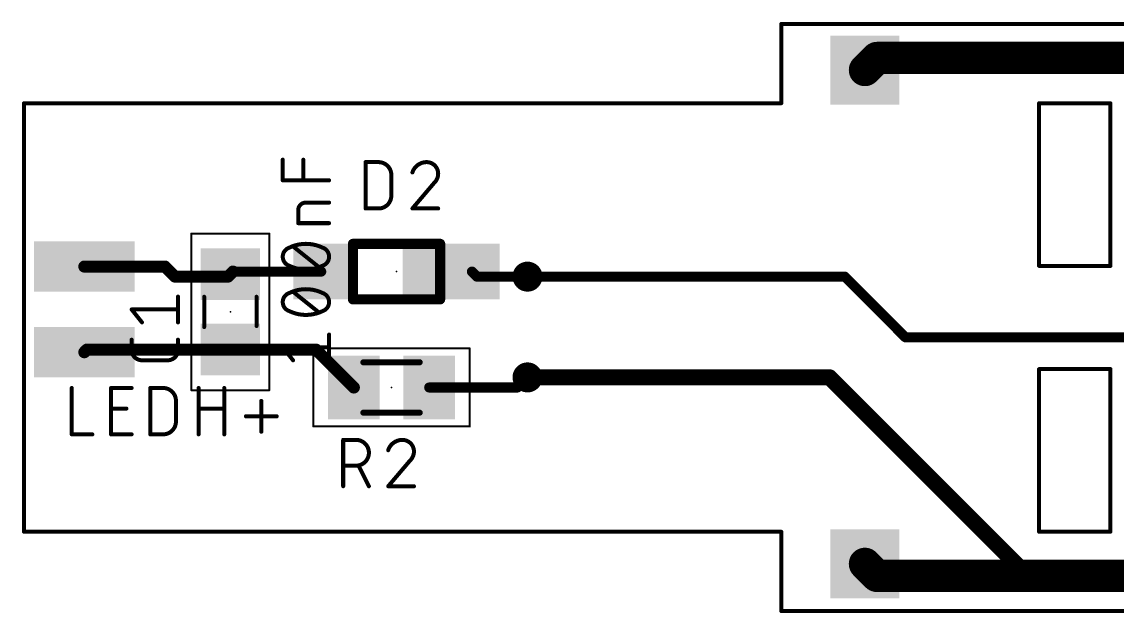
# Model space of a CAD drawing. Extents: x -0.1 to 78.2, y 2.9 to 25.3.
# Drawn here: x -0.05 to 27.57, y 2.95 to 17.85 of the extents above; entities that cross this region are included whole.
import ezdxf

# ---------------------------------------------------------------- set-up
doc = ezdxf.new("R2010")
doc.units = 0
for name, color, linetype in [('1', 12, 'CONTINUOUS'), ('16', 132, 'CONTINUOUS'), ('17', 110, 'CONTINUOUS'), ('18', 110, 'CONTINUOUS'), ('20', 31, 'CONTINUOUS'), ('23', 53, 'CONTINUOUS'), ('25', 253, 'CONTINUOUS'), ('27', 253, 'CONTINUOUS'), ('39', 12, 'CONTINUOUS'), ('51', 253, 'CONTINUOUS')]:
    doc.layers.add(name, color=color, linetype=linetype)

# ---------------------------------------------------------------- blocks, each defined once
blk = doc.blocks.new('RECT')
blk.add_solid([(-0.5, -0.5), (0.5, -0.5), (-0.5, 0.5), (0.5, 0.5)])
blk = doc.blocks.new('SQUAREP')
blk.add_solid([(-0.5, -0.5), (0.5, -0.5), (-0.5, 0.5), (0.5, 0.5)])
blk = doc.blocks.new('ROUNDV')
at = {"const_width": 0.5}
blk.add_lwpolyline([(0, -0.25, 1), (0, 0.25, 1), (0, -0.25)], format="xyb", dxfattribs=at)

msp = doc.modelspace()

# ---------------------------------------------------------------- linework, layer by layer
at = {"layer": '1'}
for points, const_width in [([(21.209, 16.637), (21.5138, 16.9418)], 0.8128), ([(21.5138, 16.9418), (54.61, 16.9418)], 0.8128), ([(1.524, 11.684), (3.556, 11.684)], 0.3048), ([(3.556, 11.684), (3.81, 11.43)], 0.3048), ([(5.146, 11.43), (5.207, 11.491)], 0.3048), ([(5.207, 11.491), (5.273, 11.557)], 0.3048), ([(5.273, 11.557), (7.498, 11.557)], 0.254), ([(11.425, 11.43), (11.298, 11.557)], 0.254), ([(3.81, 11.43), (5.146, 11.43)], 0.3048), ([(12.7, 11.43), (11.425, 11.43)], 0.254), ([(1.524, 9.525), (1.59, 9.591)], 0.3048), ([(1.59, 9.591), (5.207, 9.591)], 0.3048), ([(5.207, 9.591), (7.366, 9.591)], 0.3048), ([(7.366, 9.591), (8.321, 8.636)], 0.3048), ([(12.7, 8.89), (12.446, 8.636)], 0.254), ([(11.43, 8.636), (10.221, 8.636)], 0.254), ([(12.446, 8.636), (11.43, 8.636)], 0.254), ([(21.209, 4.191), (21.5138, 3.8862)], 0.8128), ([(21.5138, 3.8862), (48.26, 3.8862)], 0.8128)]:
    msp.add_lwpolyline(points, dxfattribs=dict(at, const_width=const_width))
for points, const_width in [([(21.5138, 17.145, 1), (21.5138, 16.7386)], 0.4064), ([(21.6575, 16.7981, 1), (21.3701, 17.0855)], 0.4064), ([(21.0653, 16.7807, 1), (21.3527, 16.4933)], 0.4064), ([(1.524, 11.7602, 1), (1.524, 11.6078)], 0.1524), ([(3.6099, 11.7379, 1), (3.5021, 11.6301)], 0.1524), ([(3.556, 11.6078, 1), (3.556, 11.7602)], 0.1524), ([(5.1531, 11.5449, 1), (5.2609, 11.4371)], 0.1524), ([(5.2609, 11.4371, 1), (5.1531, 11.5449)], 0.1524), ([(5.3269, 11.5031, 1), (5.2191, 11.6109)], 0.1524), ([(5.273, 11.6205, 1), (5.273, 11.4935)], 0.127), ([(7.498, 11.4935, 1), (7.498, 11.6205)], 0.127), ([(11.3429, 11.6019, 1), (11.2531, 11.5121)], 0.127), ([(3.81, 11.5062, 1), (3.81, 11.3538)], 0.1524), ([(3.7561, 11.3761, 1), (3.8639, 11.4839)], 0.1524), ([(5.0921, 11.4839, 1), (5.1999, 11.3761)], 0.1524), ([(5.146, 11.3538, 1), (5.146, 11.5062)], 0.1524), ([(11.425, 11.4935, 1), (11.425, 11.3665)], 0.127), ([(11.3801, 11.3851, 1), (11.4699, 11.4749)], 0.127), ([(12.7, 11.3665, 1), (12.7, 11.4935)], 0.127), ([(1.59, 9.6672, 1), (1.59, 9.5148)], 0.1524), ([(1.6439, 9.5371, 1), (1.5361, 9.6449)], 0.1524), ([(5.207, 9.6672, 1), (5.207, 9.5148)], 0.1524), ([(5.207, 9.5148, 1), (5.207, 9.6672)], 0.1524), ([(7.4199, 9.6449, 1), (7.3121, 9.5371)], 0.1524), ([(7.366, 9.5148, 1), (7.366, 9.6672)], 0.1524), ([(1.4701, 9.5789, 1), (1.5779, 9.4711)], 0.1524), ([(12.7449, 8.8451, 1), (12.6551, 8.9349)], 0.127), ([(8.2671, 8.5821, 1), (8.3749, 8.6899)], 0.1524), ([(10.221, 8.6995, 1), (10.221, 8.5725)], 0.127), ([(11.43, 8.6995, 1), (11.43, 8.5725)], 0.127), ([(11.43, 8.5725, 1), (11.43, 8.6995)], 0.127), ([(12.4011, 8.6809, 1), (12.4909, 8.5911)], 0.127), ([(12.446, 8.5725, 1), (12.446, 8.6995)], 0.127), ([(21.3527, 4.3347, 1), (21.0653, 4.0473)], 0.4064), ([(21.5138, 4.0894, 1), (21.5138, 3.683)], 0.4064), ([(21.3701, 3.7425, 1), (21.6575, 4.0299)], 0.4064)]:
    msp.add_lwpolyline(points, format="xyb", dxfattribs=dict(at, const_width=const_width))
at = {"layer": '16'}
for points, const_width in [([(12.7, 11.43), (20.701, 11.43)], 0.254), ([(20.701, 11.43), (22.2312, 9.8998)], 0.254), ([(27.9472, 9.8998), (22.2312, 9.8998)], 0.254), ([(20.32, 8.89), (12.7, 8.89)], 0.4064), ([(20.32, 8.89), (25.4, 3.81)], 0.4064), ([(25.4, 3.81), (30.48, 3.81)], 0.4064)]:
    msp.add_lwpolyline(points, dxfattribs=dict(at, const_width=const_width))
for points, const_width in [([(12.7, 11.4935, 1), (12.7, 11.3665)], 0.127), ([(20.7459, 11.4749, 1), (20.6561, 11.3851)], 0.127), ([(20.701, 11.3665, 1), (20.701, 11.4935)], 0.127), ([(22.2312, 9.9633, 1), (22.2312, 9.8363)], 0.127), ([(22.1863, 9.8549, 1), (22.2761, 9.9447)], 0.127), ([(12.7, 8.9916, 1), (12.7, 8.7884)], 0.2032), ([(20.3918, 8.9618, 1), (20.2482, 8.8182)], 0.2032), ([(20.32, 8.7884, 1), (20.32, 8.9916)], 0.2032), ([(25.4, 3.9116, 1), (25.4, 3.7084)], 0.2032), ([(25.3282, 3.7382, 1), (25.4718, 3.8818)], 0.2032)]:
    msp.add_lwpolyline(points, format="xyb", dxfattribs=dict(at, const_width=const_width))
at = {"layer": '20', "const_width": 0.1}
for points in [[(59, 17.8), (19.1, 17.8)], [(19.1, 17.8), (19.1, 15.8)], [(19.1, 15.8), (0, 15.8)], [(0, 15.8), (0, 5)], [(27.4, 15.8), (25.6, 15.8)], [(25.6, 15.8), (25.6, 11.7)], [(27.4, 11.7), (27.4, 15.8)], [(25.6, 11.7), (27.4, 11.7)], [(27.4, 9.1), (25.6, 9.1)], [(25.6, 9.1), (25.6, 5)], [(27.4, 5), (27.4, 9.1)], [(0, 5), (19.1, 5)], [(19.1, 5), (19.1, 3)], [(25.6, 5), (27.4, 5)], [(19.1, 3), (59, 3)]]:
    msp.add_lwpolyline(points, dxfattribs=at)
at = {"layer": '20', "const_width": 0.05}
for points in [[(19.1, 17.825, 1), (19.1, 17.775)], [(19.125, 17.8, 1), (19.075, 17.8)], [(0, 15.825, 1), (0, 15.775)], [(0.025, 15.8, 1), (-0.025, 15.8)], [(19.075, 15.8, 1), (19.125, 15.8)], [(19.1, 15.775, 1), (19.1, 15.825)], [(25.6, 15.825, 1), (25.6, 15.775)], [(25.625, 15.8, 1), (25.575, 15.8)], [(27.425, 15.8, 1), (27.375, 15.8)], [(27.4, 15.775, 1), (27.4, 15.825)], [(25.6, 11.725, 1), (25.6, 11.675)], [(25.575, 11.7, 1), (25.625, 11.7)], [(27.375, 11.7, 1), (27.425, 11.7)], [(27.4, 11.675, 1), (27.4, 11.725)], [(25.6, 9.125, 1), (25.6, 9.075)], [(25.625, 9.1, 1), (25.575, 9.1)], [(27.425, 9.1, 1), (27.375, 9.1)], [(27.4, 9.075, 1), (27.4, 9.125)], [(0, 5.025, 1), (0, 4.975)], [(-0.025, 5, 1), (0.025, 5)], [(19.125, 5, 1), (19.075, 5)], [(19.1, 4.975, 1), (19.1, 5.025)], [(25.6, 5.025, 1), (25.6, 4.975)], [(25.575, 5, 1), (25.625, 5)], [(27.375, 5, 1), (27.425, 5)], [(27.4, 4.975, 1), (27.4, 5.025)], [(19.1, 3.025, 1), (19.1, 2.975)], [(19.075, 3, 1), (19.125, 3)]]:
    msp.add_lwpolyline(points, format="xyb", dxfattribs=at)
at = {"layer": '23'}
for p in [(21.209, 16.637), (1.524, 11.684), (9.398, 11.557), (5.207, 10.541), (1.524, 9.525), (9.271, 8.636), (21.209, 4.191)]:
    msp.add_point(p, dxfattribs=at)
at = {"layer": '25', "const_width": 0.1016}
for points in [[(8.617, 13.1478), (8.617, 14.3162)], [(8.617, 14.3162), (8.9415, 14.3162)], [(9.2661, 13.9916), (9.2661, 13.4724)], [(10.3498, 13.7969), (9.7981, 13.1478)], [(8.9415, 13.1478), (8.617, 13.1478)], [(9.7981, 13.1478), (10.4472, 13.1478)], [(3.8862, 10.2776), (3.8862, 10.9267)], [(2.9774, 10.2776), (2.7178, 10.6022)], [(2.7178, 10.6022), (3.8862, 10.6022)], [(2.7178, 9.5814), (2.7178, 9.8411)], [(3.8862, 9.8411), (3.8862, 9.5814)], [(3.6266, 9.3218), (2.9774, 9.3218)], [(1.2068, 8.6232), (1.2068, 7.4548)], [(2.1974, 7.4548), (2.1974, 8.6232)], [(2.1974, 8.6232), (2.7167, 8.6232)], [(3.1857, 7.4548), (3.1857, 8.6232)], [(3.1857, 8.6232), (3.5103, 8.6232)], [(4.4049, 7.4548), (4.4049, 8.6232)], [(5.054, 8.6232), (5.054, 7.4548)], [(3.8349, 8.2986), (3.8349, 7.7794)], [(5.9868, 7.5197), (5.9868, 8.2986)], [(2.1974, 8.1039), (2.5869, 8.1039)], [(4.4049, 8.1039), (5.054, 8.1039)], [(5.5973, 7.9092), (6.3763, 7.9092)], [(1.2068, 7.4548), (1.7261, 7.4548)], [(2.7167, 7.4548), (2.1974, 7.4548)], [(3.5103, 7.4548), (3.1857, 7.4548)], [(8.0518, 6.1468), (8.0518, 7.3152)], [(8.0518, 7.3152), (8.3764, 7.3152)], [(8.3764, 6.6661), (8.0518, 6.6661)], [(8.7009, 6.1468), (8.4413, 6.6661)], [(9.7392, 6.7959), (9.1874, 6.1468)], [(9.1874, 6.1468), (9.8365, 6.1468)]]:
    msp.add_lwpolyline(points, dxfattribs=at)
at = {"layer": '25'}
for points, const_width in [([(8.6424, 14.3162, 1), (8.5916, 14.3162)], 0.0508), ([(8.617, 14.3416, 1), (8.617, 14.2908)], 0.0508), ([(9.2661, 13.9916, 0.4142), (8.9415, 14.3162)], 0.1016), ([(8.9415, 14.3416, 1), (8.9415, 14.2908)], 0.0508), ([(8.9415, 14.2908, 1), (8.9415, 14.3416)], 0.0508), ([(10.1551, 14.3162, 0.3252), (9.7981, 14.0566)], 0.1016), ([(10.4472, 14.0241, 0.4142), (10.1551, 14.3162)], 0.1016), ([(10.1551, 14.3416, 1), (10.1551, 14.2908)], 0.0508), ([(10.1551, 14.2908, 1), (10.1551, 14.3416)], 0.0508), ([(9.7739, 14.0644, 1), (9.8223, 14.0487)], 0.0508), ([(9.2915, 13.9916, 1), (9.2407, 13.9916)], 0.0508), ([(9.2407, 13.9916, 1), (9.2915, 13.9916)], 0.0508), ([(10.3498, 13.7969, 0.2053), (10.4472, 14.0241)], 0.1016), ([(10.3323, 13.8153, 1), (10.3674, 13.7785)], 0.0508), ([(10.3692, 13.7805, 1), (10.3305, 13.8134)], 0.0508), ([(10.4726, 14.0241, 1), (10.4218, 14.0241)], 0.0508), ([(10.4218, 14.0241, 1), (10.4726, 14.0241)], 0.0508), ([(8.9415, 13.1478, 0.4142), (9.2661, 13.4724)], 0.1016), ([(9.2915, 13.4724, 1), (9.2407, 13.4724)], 0.0508), ([(9.2407, 13.4724, 1), (9.2915, 13.4724)], 0.0508), ([(8.617, 13.1732, 1), (8.617, 13.1224)], 0.0508), ([(8.5916, 13.1478, 1), (8.6424, 13.1478)], 0.0508), ([(8.9415, 13.1732, 1), (8.9415, 13.1224)], 0.0508), ([(8.9415, 13.1224, 1), (8.9415, 13.1732)], 0.0508), ([(9.7787, 13.1643, 1), (9.8174, 13.1313)], 0.0508), ([(9.7981, 13.1732, 1), (9.7981, 13.1224)], 0.0508), ([(10.4472, 13.1224, 1), (10.4472, 13.1732)], 0.0508), ([(3.9116, 10.9267, 1), (3.8608, 10.9267)], 0.0508), ([(2.7178, 10.6276, 1), (2.7178, 10.5768)], 0.0508), ([(2.7376, 10.618, 1), (2.698, 10.5863)], 0.0508), ([(3.8862, 10.5768, 1), (3.8862, 10.6276)], 0.0508), ([(2.9576, 10.2618, 1), (2.9973, 10.2935)], 0.0508), ([(3.8608, 10.2776, 1), (3.9116, 10.2776)], 0.0508), ([(2.7432, 9.8411, 1), (2.6924, 9.8411)], 0.0508), ([(3.9116, 9.8411, 1), (3.8608, 9.8411)], 0.0508), ([(2.7178, 9.5814, 0.4142), (2.9774, 9.3218)], 0.1016), ([(2.7432, 9.5814, 1), (2.6924, 9.5814)], 0.0508), ([(2.6924, 9.5814, 1), (2.7432, 9.5814)], 0.0508), ([(3.6266, 9.3218, 0.4142), (3.8862, 9.5814)], 0.1016), ([(3.9116, 9.5814, 1), (3.8608, 9.5814)], 0.0508), ([(3.8608, 9.5814, 1), (3.9116, 9.5814)], 0.0508), ([(2.9774, 9.3472, 1), (2.9774, 9.2964)], 0.0508), ([(2.9774, 9.2964, 1), (2.9774, 9.3472)], 0.0508), ([(3.6266, 9.3472, 1), (3.6266, 9.2964)], 0.0508), ([(3.6266, 9.2964, 1), (3.6266, 9.3472)], 0.0508), ([(1.2322, 8.6232, 1), (1.1814, 8.6232)], 0.0508), ([(2.2228, 8.6232, 1), (2.172, 8.6232)], 0.0508), ([(2.1974, 8.6486, 1), (2.1974, 8.5978)], 0.0508), ([(2.7167, 8.5978, 1), (2.7167, 8.6486)], 0.0508), ([(3.2111, 8.6232, 1), (3.1603, 8.6232)], 0.0508), ([(3.1857, 8.6486, 1), (3.1857, 8.5978)], 0.0508), ([(3.8349, 8.2986, 0.4142), (3.5103, 8.6232)], 0.1016), ([(3.5103, 8.6486, 1), (3.5103, 8.5978)], 0.0508), ([(3.5103, 8.5978, 1), (3.5103, 8.6486)], 0.0508), ([(4.4303, 8.6232, 1), (4.3795, 8.6232)], 0.0508), ([(5.0794, 8.6232, 1), (5.0286, 8.6232)], 0.0508), ([(3.8603, 8.2986, 1), (3.8095, 8.2986)], 0.0508), ([(3.8095, 8.2986, 1), (3.8603, 8.2986)], 0.0508), ([(6.0122, 8.2986, 1), (5.9614, 8.2986)], 0.0508), ([(2.1974, 8.1293, 1), (2.1974, 8.0785)], 0.0508), ([(2.5869, 8.0785, 1), (2.5869, 8.1293)], 0.0508), ([(4.4049, 8.1293, 1), (4.4049, 8.0785)], 0.0508), ([(5.054, 8.0785, 1), (5.054, 8.1293)], 0.0508), ([(3.5103, 7.4548, 0.4142), (3.8349, 7.7794)], 0.1016), ([(3.8603, 7.7794, 1), (3.8095, 7.7794)], 0.0508), ([(3.8095, 7.7794, 1), (3.8603, 7.7794)], 0.0508), ([(5.5973, 7.9346, 1), (5.5973, 7.8838)], 0.0508), ([(6.3763, 7.8838, 1), (6.3763, 7.9346)], 0.0508), ([(1.2068, 7.4802, 1), (1.2068, 7.4294)], 0.0508), ([(1.1814, 7.4548, 1), (1.2322, 7.4548)], 0.0508), ([(1.7261, 7.4294, 1), (1.7261, 7.4802)], 0.0508), ([(2.1974, 7.4802, 1), (2.1974, 7.4294)], 0.0508), ([(2.172, 7.4548, 1), (2.2228, 7.4548)], 0.0508), ([(2.7167, 7.4294, 1), (2.7167, 7.4802)], 0.0508), ([(3.1857, 7.4802, 1), (3.1857, 7.4294)], 0.0508), ([(3.1603, 7.4548, 1), (3.2111, 7.4548)], 0.0508), ([(3.5103, 7.4802, 1), (3.5103, 7.4294)], 0.0508), ([(3.5103, 7.4294, 1), (3.5103, 7.4802)], 0.0508), ([(4.3795, 7.4548, 1), (4.4303, 7.4548)], 0.0508), ([(5.0286, 7.4548, 1), (5.0794, 7.4548)], 0.0508), ([(5.9614, 7.5197, 1), (6.0122, 7.5197)], 0.0508), ([(8.0772, 7.3152, 1), (8.0264, 7.3152)], 0.0508), ([(8.0518, 7.3406, 1), (8.0518, 7.2898)], 0.0508), ([(8.3764, 6.6661, 1), (8.3764, 7.3152)], 0.1016), ([(8.3764, 7.3406, 1), (8.3764, 7.2898)], 0.0508), ([(8.3764, 7.2898, 1), (8.3764, 7.3406)], 0.0508), ([(9.5444, 7.3152, 0.3252), (9.1874, 7.0556)], 0.1016), ([(9.8365, 7.0231, 0.4142), (9.5444, 7.3152)], 0.1016), ([(9.5444, 7.3406, 1), (9.5444, 7.2898)], 0.0508), ([(9.5444, 7.2898, 1), (9.5444, 7.3406)], 0.0508), ([(9.1633, 7.0634, 1), (9.2116, 7.0477)], 0.0508), ([(9.7392, 6.7959, 0.2053), (9.8365, 7.0231)], 0.1016), ([(9.8619, 7.0231, 1), (9.8111, 7.0231)], 0.0508), ([(9.8111, 7.0231, 1), (9.8619, 7.0231)], 0.0508), ([(8.0518, 6.6915, 1), (8.0518, 6.6407)], 0.0508), ([(8.3764, 6.6915, 1), (8.3764, 6.6407)], 0.0508), ([(8.3764, 6.6407, 1), (8.3764, 6.6915)], 0.0508), ([(8.464, 6.6774, 1), (8.4185, 6.6547)], 0.0508), ([(9.7217, 6.8143, 1), (9.7567, 6.7775)], 0.0508), ([(9.7585, 6.7795, 1), (9.7198, 6.8124)], 0.0508), ([(8.0264, 6.1468, 1), (8.0772, 6.1468)], 0.0508), ([(8.6782, 6.1354, 1), (8.7236, 6.1582)], 0.0508), ([(9.1874, 6.1722, 1), (9.1874, 6.1214)], 0.0508), ([(9.1681, 6.1633, 1), (9.2068, 6.1303)], 0.0508), ([(9.8365, 6.1214, 1), (9.8365, 6.1722)], 0.0508)]:
    msp.add_lwpolyline(points, format="xyb", dxfattribs=dict(at, const_width=const_width))
at = {"layer": '27', "const_width": 0.1016}
for points in [[(6.5278, 13.858), (6.5278, 14.3772)], [(7.0471, 13.858), (7.0471, 14.3772)], [(7.6962, 13.858), (6.5278, 13.858)], [(7.112, 13.2969), (7.6962, 13.2969)], [(6.9173, 12.7776), (6.9173, 13.1022)], [(7.6962, 12.7776), (6.9173, 12.7776)], [(7.4366, 11.6727), (6.7874, 12.192)], [(7.4366, 10.5297), (6.7874, 11.049)], [(7.6962, 9.3218), (7.6962, 9.9709)], [(6.7874, 9.3218), (6.5278, 9.6464)], [(6.5278, 9.6464), (7.6962, 9.6464)]]:
    msp.add_lwpolyline(points, dxfattribs=at)
at = {"layer": '27'}
for points, const_width in [([(6.5532, 14.3772, 1), (6.5024, 14.3772)], 0.0508), ([(7.0725, 14.3772, 1), (7.0217, 14.3772)], 0.0508), ([(6.5278, 13.8834, 1), (6.5278, 13.8326)], 0.0508), ([(6.5024, 13.858, 1), (6.5532, 13.858)], 0.0508), ([(7.0217, 13.858, 1), (7.0725, 13.858)], 0.0508), ([(7.6962, 13.8326, 1), (7.6962, 13.8834)], 0.0508), ([(7.112, 13.2969, 0.4142), (6.9173, 13.1022)], 0.1016), ([(7.112, 13.3223, 1), (7.112, 13.2715)], 0.0508), ([(7.112, 13.2715, 1), (7.112, 13.3223)], 0.0508), ([(7.6962, 13.2715, 1), (7.6962, 13.3223)], 0.0508), ([(6.9427, 13.1022, 1), (6.8919, 13.1022)], 0.0508), ([(6.8919, 13.1022, 1), (6.9427, 13.1022)], 0.0508), ([(6.9173, 12.803, 1), (6.9173, 12.7522)], 0.0508), ([(6.8919, 12.7776, 1), (6.9427, 12.7776)], 0.0508), ([(7.6962, 12.7522, 1), (7.6962, 12.803)], 0.0508), ([(6.6901, 12.1595, 0.3205), (6.5278, 11.9323)], 0.1016), ([(6.6789, 12.1824, 1), (6.7012, 12.1367)], 0.0508), ([(7.112, 12.2569, 0.1139), (6.6901, 12.1595)], 0.1016), ([(6.6983, 12.1355, 1), (6.6818, 12.1836)], 0.0508), ([(6.8033, 12.2118, 1), (6.7716, 12.1722)], 0.0508), ([(7.5339, 12.1595, 0.1139), (7.112, 12.2569)], 0.1016), ([(7.112, 12.2823, 1), (7.112, 12.2315)], 0.0508), ([(7.112, 12.2315, 1), (7.112, 12.2823)], 0.0508), ([(7.5422, 12.1836, 1), (7.5257, 12.1355)], 0.0508), ([(7.6962, 11.9323, 0.3205), (7.5339, 12.1595)], 0.1016), ([(7.5228, 12.1367, 1), (7.5451, 12.1824)], 0.0508), ([(6.5278, 11.9323, 0.3205), (6.6901, 11.7052)], 0.1016), ([(6.5532, 11.9323, 1), (6.5024, 11.9323)], 0.0508), ([(6.5024, 11.9323, 1), (6.5532, 11.9323)], 0.0508), ([(7.5339, 11.7052, 0.3205), (7.6962, 11.9323)], 0.1016), ([(7.7216, 11.9323, 1), (7.6708, 11.9323)], 0.0508), ([(7.6708, 11.9323, 1), (7.7216, 11.9323)], 0.0508), ([(6.7012, 11.728, 1), (6.6789, 11.6823)], 0.0508), ([(6.6901, 11.7052, 0.1139), (7.112, 11.6078)], 0.1016), ([(6.6818, 11.6811, 1), (6.6983, 11.7292)], 0.0508), ([(7.112, 11.6078, 0.1139), (7.5339, 11.7052)], 0.1016), ([(7.112, 11.6332, 1), (7.112, 11.5824)], 0.0508), ([(7.112, 11.5824, 1), (7.112, 11.6332)], 0.0508), ([(7.4207, 11.6529, 1), (7.4524, 11.6925)], 0.0508), ([(7.5257, 11.7292, 1), (7.5422, 11.6811)], 0.0508), ([(7.5451, 11.6823, 1), (7.5228, 11.728)], 0.0508), ([(6.6901, 11.0165, 0.3205), (6.5278, 10.7894)], 0.1016), ([(6.6789, 11.0394, 1), (6.7012, 10.9937)], 0.0508), ([(7.112, 11.1139, 0.1139), (6.6901, 11.0165)], 0.1016), ([(6.6983, 10.9925, 1), (6.6818, 11.0406)], 0.0508), ([(6.8033, 11.0688, 1), (6.7716, 11.0292)], 0.0508), ([(7.5339, 11.0165, 0.1139), (7.112, 11.1139)], 0.1016), ([(7.112, 11.1393, 1), (7.112, 11.0885)], 0.0508), ([(7.112, 11.0885, 1), (7.112, 11.1393)], 0.0508), ([(7.5422, 11.0406, 1), (7.5257, 10.9925)], 0.0508), ([(7.6962, 10.7894, 0.3205), (7.5339, 11.0165)], 0.1016), ([(7.5228, 10.9937, 1), (7.5451, 11.0394)], 0.0508), ([(6.5278, 10.7894, 0.3205), (6.6901, 10.5622)], 0.1016), ([(6.5532, 10.7893, 1), (6.5024, 10.7894)], 0.0508), ([(6.5024, 10.7893, 1), (6.5532, 10.7894)], 0.0508), ([(7.5339, 10.5622, 0.3205), (7.6962, 10.7894)], 0.1016), ([(7.7216, 10.7893, 1), (7.6708, 10.7894)], 0.0508), ([(7.6708, 10.7893, 1), (7.7216, 10.7894)], 0.0508), ([(6.7012, 10.585, 1), (6.6789, 10.5393)], 0.0508), ([(6.6901, 10.5622, 0.1139), (7.112, 10.4648)], 0.1016), ([(6.6818, 10.5381, 1), (6.6983, 10.5862)], 0.0508), ([(7.112, 10.4648, 0.1139), (7.5339, 10.5622)], 0.1016), ([(7.112, 10.4902, 1), (7.112, 10.4394)], 0.0508), ([(7.112, 10.4394, 1), (7.112, 10.4902)], 0.0508), ([(7.4207, 10.5099, 1), (7.4524, 10.5495)], 0.0508), ([(7.5257, 10.5862, 1), (7.5422, 10.5381)], 0.0508), ([(7.5451, 10.5393, 1), (7.5228, 10.585)], 0.0508), ([(7.7216, 9.9709, 1), (7.6708, 9.9709)], 0.0508), ([(6.5278, 9.6718, 1), (6.5278, 9.621)], 0.0508), ([(6.5476, 9.6622, 1), (6.508, 9.6305)], 0.0508), ([(7.6962, 9.621, 1), (7.6962, 9.6718)], 0.0508), ([(6.7676, 9.3059, 1), (6.8073, 9.3377)], 0.0508), ([(7.6708, 9.3218, 1), (7.7216, 9.3218)], 0.0508)]:
    msp.add_lwpolyline(points, format="xyb", dxfattribs=dict(at, const_width=const_width))
at = {"layer": '39', "const_width": 0.0508}
for points in [[(4.224, 8.568), (4.224, 12.514)], [(4.224, 12.514), (6.19, 12.514)], [(6.19, 12.514), (6.19, 8.568)], [(7.298, 9.619), (11.244, 9.619)], [(7.298, 7.653), (7.298, 9.619)], [(11.244, 9.619), (11.244, 7.653)], [(6.19, 8.568), (4.224, 8.568)], [(11.244, 7.653), (7.298, 7.653)]]:
    msp.add_lwpolyline(points, dxfattribs=at)
at = {"layer": '39', "const_width": 0.0254}
for points in [[(4.2367, 12.514, 1), (4.2113, 12.514)], [(4.224, 12.5267, 1), (4.224, 12.5013)], [(6.2027, 12.514, 1), (6.1773, 12.514)], [(6.19, 12.5013, 1), (6.19, 12.5267)], [(7.298, 9.6317, 1), (7.298, 9.6063)], [(7.3107, 9.619, 1), (7.2853, 9.619)], [(11.2567, 9.619, 1), (11.2313, 9.619)], [(11.244, 9.6063, 1), (11.244, 9.6317)], [(4.224, 8.5807, 1), (4.224, 8.5553)], [(4.2113, 8.568, 1), (4.2367, 8.568)], [(6.1773, 8.568, 1), (6.2027, 8.568)], [(6.19, 8.5553, 1), (6.19, 8.5807)], [(7.298, 7.6657, 1), (7.298, 7.6403)], [(7.2853, 7.653, 1), (7.3107, 7.653)], [(11.2313, 7.653, 1), (11.2567, 7.653)], [(11.244, 7.6403, 1), (11.244, 7.6657)]]:
    msp.add_lwpolyline(points, format="xyb", dxfattribs=at)
at = {"layer": '51'}
for points, const_width in [([(8.298, 10.857), (8.298, 12.257)], 0.254), ([(8.298, 12.257), (10.498, 12.257)], 0.254), ([(10.498, 12.257), (10.498, 10.857)], 0.254), ([(4.547, 10.16), (4.547, 10.922)], 0.1016), ([(5.867, 10.185), (5.867, 10.922)], 0.1016), ([(10.498, 10.857), (8.298, 10.857)], 0.254), ([(9.9822, 9.271), (8.5598, 9.271)], 0.1524), ([(9.9822, 8.001), (8.5598, 8.001)], 0.1524)]:
    msp.add_lwpolyline(points, dxfattribs=dict(at, const_width=const_width))
for points, const_width in [([(8.3615, 12.257, 1), (8.2345, 12.257)], 0.127), ([(8.298, 12.3205, 1), (8.298, 12.1935)], 0.127), ([(10.5615, 12.257, 1), (10.4345, 12.257)], 0.127), ([(10.498, 12.1935, 1), (10.498, 12.3205)], 0.127), ([(4.5724, 10.922, 1), (4.5216, 10.922)], 0.0508), ([(5.8924, 10.922, 1), (5.8416, 10.922)], 0.0508), ([(8.298, 10.9205, 1), (8.298, 10.7935)], 0.127), ([(8.2345, 10.857, 1), (8.3615, 10.857)], 0.127), ([(10.4345, 10.857, 1), (10.5615, 10.857)], 0.127), ([(10.498, 10.7935, 1), (10.498, 10.9205)], 0.127), ([(4.5216, 10.16, 1), (4.5724, 10.16)], 0.0508), ([(5.8416, 10.185, 1), (5.8924, 10.185)], 0.0508), ([(8.5598, 9.3091, 1), (8.5598, 9.2329)], 0.0762), ([(9.9822, 9.2329, 1), (9.9822, 9.3091)], 0.0762), ([(8.5598, 8.0391, 1), (8.5598, 7.9629)], 0.0762), ([(9.9822, 7.9629, 1), (9.9822, 8.0391)], 0.0762)]:
    msp.add_lwpolyline(points, format="xyb", dxfattribs=dict(at, const_width=const_width))

# ---------------------------------------------------------------- block references
at = {"layer": '1'}
for p, xscale, yscale, rotation in [((1.524, 11.684), 1.27, 2.54, 90), ((7.498, 11.557), 1.4, 1.4, 180), ((11.298, 11.557), 1.4, 1.4, 180), ((5.207, 11.491), 1.3, 1.5, 90), ((5.207, 9.591), 1.3, 1.5, 90), ((1.524, 9.525), 1.27, 2.54, 270)]:
    msp.add_blockref('RECT', p, dxfattribs=dict(at, xscale=xscale, yscale=yscale, rotation=rotation))
at = {"layer": '1', "xscale": 1.3, "yscale": 1.6}
for p in [(8.321, 8.636), (10.221, 8.636)]:
    msp.add_blockref('RECT', p, dxfattribs=at)
at = {"layer": '17', "xscale": 1.74, "yscale": 1.74}
for p in [(21.209, 16.637), (21.209, 16.637), (21.209, 4.191), (21.209, 4.191)]:
    msp.add_blockref('SQUAREP', p, dxfattribs=at)
at = {"layer": '18', "xscale": 0.7564, "yscale": 0.7564}
for p in [(12.7, 11.43), (12.7, 11.43), (12.7, 8.89), (12.7, 8.89)]:
    msp.add_blockref('ROUNDV', p, dxfattribs=at)
at = {"layer": '51'}
for p, xscale, yscale, rotation in [((9.998, 11.532), 0.9, 1.35, 180), ((7.823, 11.582), 0.75, 0.85, 180), ((10.973, 11.582), 0.75, 0.85, 180), ((5.2058, 11.2717), 0.7501, 1.4501, 90), ((5.2058, 9.8239), 0.7501, 1.4501, 90)]:
    msp.add_blockref('RECT', p, dxfattribs=dict(at, xscale=xscale, yscale=yscale, rotation=rotation))
at = {"layer": '51', "xscale": 0.3556, "yscale": 1.4224}
for p in [(8.4074, 8.636), (10.1346, 8.636)]:
    msp.add_blockref('RECT', p, dxfattribs=at)

doc.saveas('drawing.dxf')
